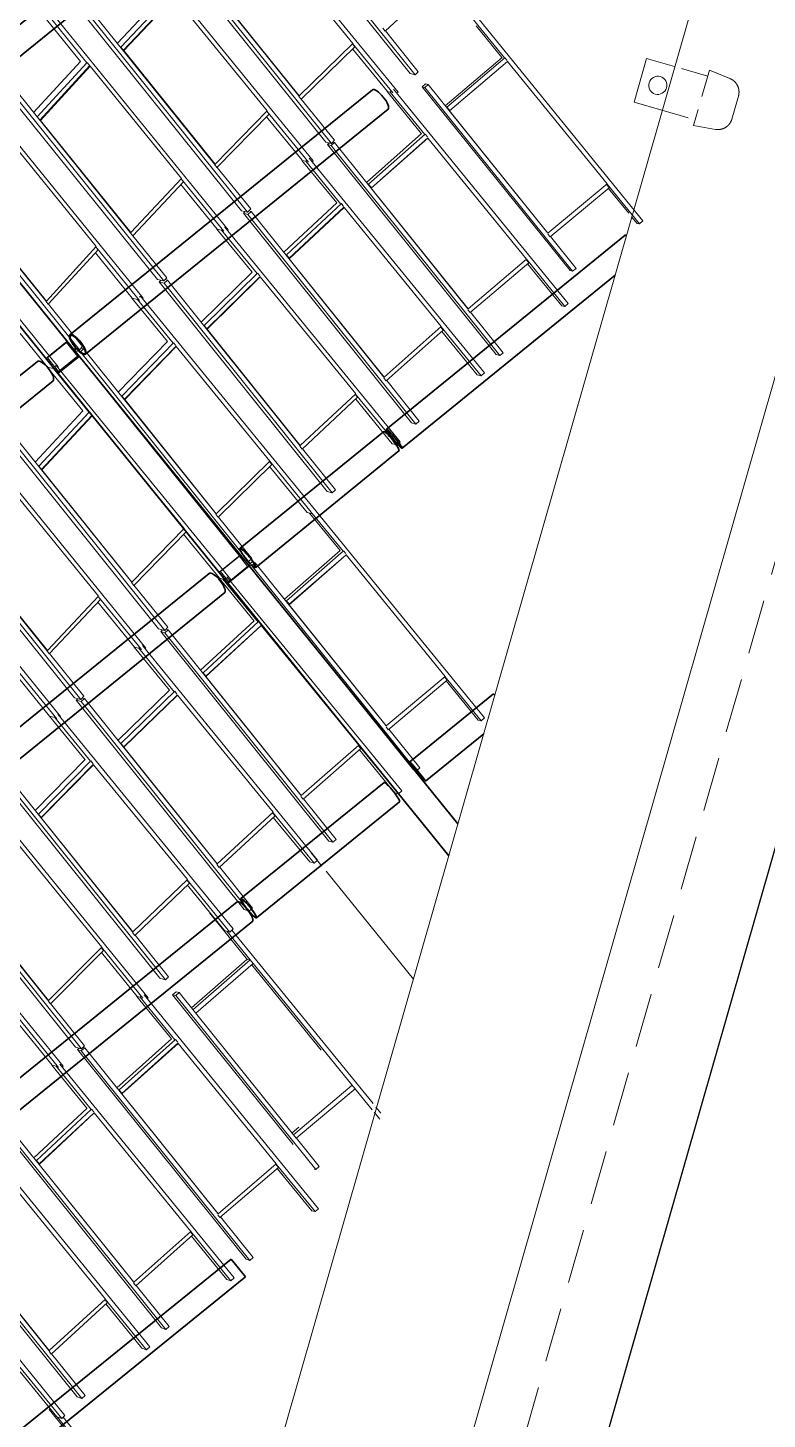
# Model space of a CAD drawing. Header units: millimetres. Extents: x 834681283 to 835686922, y 817551134 to 819407044.
# Drawn here: x 835608412 to 835616546, y 818137612 to 818152910 of the extents above; entities that cross this region are included whole.
import ezdxf
from ezdxf.xclip import XClip

# ---------------------------------------------------------------- set-up
doc = ezdxf.new("R2010")
doc.units = ezdxf.units.MM
doc.header["$LTSCALE"] = 1200
doc.header["$MEASUREMENT"] = 0
doc.header["$XCLIPFRAME"] = 0
for name, pattern in [('P01-MAGP-EVA-GREENERY$0$DOT', [0.25, 0, -0.25]), ('P01-MAGP-EVA-GREENERY$0$HIDDEN', [0.375, 0.25, -0.125]), ('P01-MAGP-P-RF$0$HIDDEN2', [0.1875, 0.125, -0.0625]), ('P01-MAGP-P-RF$0$P01-MBDR-P-B1$0$FDA(cad v 2007)$0$HIDDENX2', [0.75, 0.5, -0.25]), ('P01-MAGP-P-RF$0$P01_MS_01_N1-FloorPlan-PART2OFUPPERROOFSETTINGOUT$0$BH DASHED2', [3, 2, -1]), ('P01-MAGP-P-RF$0$PHANTOM', [2.5, 1.25, -0.25, 0.25, -0.25, 0.25, -0.25])]:
    doc.linetypes.add(name, pattern=pattern)
doc.layers.get('Defpoints').update_dxf_attribs({"color": 15})
for name, color, linetype, lineweight in [('P01-MAGP-EVA-GREENERY$0$DR-FLD', 8, 'Continuous', 25), ('P01-MAGP-P-RF$0$A-DETL-MBND', 253, 'Continuous', 5), ('P01-MAGP-P-RF$0$A-GENM', 253, 'Continuous', 13), ('P01-MAGP-P-RF$0$AR-PLANT_AR_BS_MI_', 4, 'Continuous', 25), ('P01-MAGP-P-RF$0$AR-ROOF_AR_BS_MI_', 3, 'Continuous', 18), ('P01-MAGP-P-RF$0$MMH053__', 253, 'P01-MAGP-P-RF$0$PHANTOM', 40), ('P01-MAGP-P-RF$0$P01_MS_01_N1-FloorPlan-PART2OFUPPERROOFSETTINGOUT$0$S-BEAM', 253, 'Continuous', 35), ('P01-MAGP-P-RF$0$P01_MS_01_N1-FloorPlan-PART2OFUPPERROOFSETTINGOUT$0$S-BEAM-HIDN', 253, 'P01-MAGP-P-RF$0$P01_MS_01_N1-FloorPlan-PART2OFUPPERROOFSETTINGOUT$0$BH DASHED2', 18), ('P01-MAGP-P-RF$0$ROOF MESH HALF TONE$0$A-GLAZ', 253, 'Continuous', 9)]:
    doc.layers.add(name, color=color, linetype=linetype, lineweight=lineweight)
doc.layers.add('P01-MAGP-EVA-GREENERY$0$SURFACE CHANNEL', color=8, linetype='Continuous')

# ---------------------------------------------------------------- blocks, each defined once
blk = doc.blocks.new('12027_SITE')
at = {"layer": 'Defpoints'}
blk.add_lwpolyline([(835304.58267, 818174.66028), (835238.73467, 818170.05694, 0.41421356), (835224.88222, 818154.12209), (835228.06927, 818108.53336, 0.41421356), (835244.00411, 818094.6809), (835289.06814, 818097.83127, 0.3152987), (835307.72761, 818112.94085), (835319.97543, 818155.65111, 0.52056715), (835304.58267, 818174.66028)], format="xyb", close=True, dxfattribs=at)
blk = doc.blocks.new('P01-MAGP-P-RF$0$P01_MS_01_N1-FloorPlan-PART2OFUPPERROOFSETTINGOUT$0$Circular Hollow Sections - CHS273x10_PSB97-8462763-PART 2 OF  UPPER ROOF SETTING OUT')
at = {"layer": 'P01-MAGP-P-RF$0$P01_MS_01_N1-FloorPlan-PART2OFUPPERROOFSETTINGOUT$0$S-BEAM'}
for p, q in [((80061, 37392), (76589, 34961)), ((76746, 34737), (80217, 37168))]:
    blk.add_line(p, q, dxfattribs=at)
for centre, major_axis, start_param, end_param in [((80139, 37280), (-78, 112), 3.141593, 6.283185), ((76667, 34849), (-78, 112), 0, 3.141593), ((76667, 34849), (-73, 104), 0, 3.141593), ((76667, 34849), (-78, 112), 3.141593, 6.283185), ((76667, 34849), (-73, 104), 3.141593, 6.283185)]:
    blk.add_ellipse(centre, major_axis=major_axis, ratio=0.360645, start_param=start_param, end_param=end_param, dxfattribs=at)
blk = doc.blocks.new('P01-MAGP-P-RF$0$P01_MS_01_N1-FloorPlan-PART2OFUPPERROOFSETTINGOUT$0$Circular Hollow Sections - CHS273x10_PSB97-8462145-PART 2 OF  UPPER ROOF SETTING OUT')
at = {"layer": 'P01-MAGP-P-RF$0$P01_MS_01_N1-FloorPlan-PART2OFUPPERROOFSETTINGOUT$0$S-BEAM'}
for p, q in [((81656, 31189), (79994, 30021)), ((80151, 29797), (81813, 30966))]:
    blk.add_line(p, q, dxfattribs=at)
for centre, major_axis, start_param, end_param in [((81734, 31077), (-78, 112), 3.141593, 6.283185), ((80072, 29909), (-78, 112), 0, 3.141593), ((80072, 29909), (-73, 103), 0, 3.141593), ((80072, 29909), (-78, 112), 3.141593, 6.283185), ((80072, 29909), (-73, 103), 3.141593, 6.283185)]:
    blk.add_ellipse(centre, major_axis=major_axis, ratio=0.162265, start_param=start_param, end_param=end_param, dxfattribs=at)
blk = doc.blocks.new('P01-MAGP-P-RF$0$P01_MS_01_N1-FloorPlan-PART2OFUPPERROOFSETTINGOUT$0$Circular Hollow Sections - CHS273x10_PSB97-8452344-PART 2 OF  UPPER ROOF SETTING OUT')
at = {"layer": 'P01-MAGP-P-RF$0$P01_MS_01_N1-FloorPlan-PART2OFUPPERROOFSETTINGOUT$0$S-BEAM'}
for p, q in [((79635, 29769), (72642, 24873)), ((72798, 24649), (79792, 29546))]:
    blk.add_line(p, q, dxfattribs=at)
for centre, major_axis, start_param, end_param in [((79713, 29657), (-78, 112), 3.141593, 6.283185), ((72720, 24761), (-78, 112), 0, 3.141593), ((72720, 24761), (-73, 104), 0, 3.141593), ((72720, 24761), (-78, 112), 3.141593, 6.283185), ((72720, 24761), (-73, 104), 3.141593, 6.283185)]:
    blk.add_ellipse(centre, major_axis=major_axis, ratio=0.321903, start_param=start_param, end_param=end_param, dxfattribs=at)
blk = doc.blocks.new('P01-MAGP-P-RF$0$P01_MS_01_N1-FloorPlan-PART2OFUPPERROOFSETTINGOUT$0$Circular Hollow Sections - CHS273x10_PSB97-8452498-PART 2 OF  UPPER ROOF SETTING OUT')
at = {"layer": 'P01-MAGP-P-RF$0$P01_MS_01_N1-FloorPlan-PART2OFUPPERROOFSETTINGOUT$0$S-BEAM'}
for p, q in [((77913, 32226), (70925, 27333)), ((71082, 27109), (78070, 32002))]:
    blk.add_line(p, q, dxfattribs=at)
for centre, major_axis, start_param, end_param in [((77992, 32114), (-78, 112), 3.141593, 6.283185), ((71004, 27221), (-78, 112), 0, 3.141593), ((71004, 27221), (-73, 104), 0, 3.141593), ((71004, 27221), (-78, 112), 3.141593, 6.283185), ((71004, 27221), (-73, 104), 3.141593, 6.283185)]:
    blk.add_ellipse(centre, major_axis=major_axis, ratio=0.333615, start_param=start_param, end_param=end_param, dxfattribs=at)
blk = doc.blocks.new('P01-MAGP-P-RF$0$P01_MS_01_N1-FloorPlan-PART2OFUPPERROOFSETTINGOUT$0$Circular Hollow Sections - CHS273x10_PSB97-8780686-PART 2 OF  UPPER ROOF SETTING OUT')
at = {"layer": 'P01-MAGP-P-RF$0$P01_MS_01_N1-FloorPlan-PART2OFUPPERROOFSETTINGOUT$0$S-BEAM'}
for p, q in [((79690, 26145), (74344, 22402)), ((74500, 22178), (79847, 25922))]:
    blk.add_line(p, q, dxfattribs=at)
for centre, major_axis, start_param, end_param in [((79768, 26034), (-78, 112), 3.141593, 6.283185), ((74422, 22290), (-78, 112), 0, 3.141593), ((74422, 22290), (-73, 104), 0, 3.141593), ((74422, 22290), (-78, 112), 3.141593, 6.283185), ((74422, 22290), (-73, 104), 3.141593, 6.283185)]:
    blk.add_ellipse(centre, major_axis=major_axis, ratio=0.248945, start_param=start_param, end_param=end_param, dxfattribs=at)
blk = doc.blocks.new('P01-MAGP-P-RF$0$ROOF MESH HALF TONE')
at = {"layer": 'P01-MAGP-P-RF$0$ROOF MESH HALF TONE$0$A-GLAZ', "lineweight": 5}
for p, q in [((80536, 37529), (82224, 35097)), ((82278, 35080), (80590, 37512)), ((82078, 34901), (80325, 37383)), ((79557, 36843), (81246, 34410)), ((81307, 34391), (79617, 36824)), ((80985, 34939), (79654, 36856)), ((80673, 36812), (81619, 35472)), ((81094, 34212), (79347, 36690)), ((80990, 34938), (80064, 36271)), ((78575, 36158), (80269, 33721)), ((80335, 33701), (78640, 36138)), ((80009, 34254), (78676, 36171)), ((79599, 36175), (79035, 35655)), ((79070, 35609), (79666, 36159)), ((79691, 36119), (79094, 35569)), ((79100, 35568), (79696, 36117)), ((79696, 36117), (80627, 34798)), ((81983, 35582), (82631, 36105)), ((78617, 35483), (78274, 35970)), ((78686, 35463), (78334, 35964)), ((80109, 33524), (78369, 35996)), ((83272, 35195), (82930, 35681)), ((79066, 35609), (79070, 35609)), ((79070, 35609), (79096, 35571)), ((79096, 35571), (79092, 35572)), ((79100, 35568), (79094, 35569)), ((80014, 34252), (79100, 35568)), ((81959, 35616), (81983, 35582)), ((82316, 35111), (81987, 35585)), ((83245, 35202), (82986, 35570)), ((84665, 33302), (83022, 35636)), ((77591, 35474), (79293, 33031)), ((79362, 33011), (77660, 35453)), ((79031, 33568), (77695, 35486)), ((78618, 35483), (78063, 34957)), ((78100, 34908), (78684, 35461)), ((78712, 35426), (78125, 34869)), ((78131, 34867), (78718, 35424)), ((78714, 35427), (78688, 35464)), ((78712, 35426), (78714, 35427)), ((78712, 35426), (78718, 35424)), ((78718, 35424), (79636, 34120)), ((81619, 35472), (80990, 34938)), ((81009, 34898), (81638, 35433)), ((81961, 34916), (81611, 35411)), ((81638, 35433), (81614, 35468)), ((82020, 34899), (81617, 35470)), ((79123, 32837), (77390, 35304)), ((83246, 35202), (82586, 34715)), ((82602, 34700), (83277, 35198)), ((83300, 35164), (83277, 35198)), ((82224, 35097), (82278, 35080)), ((82278, 35080), (82316, 35111)), ((82629, 34656), (83302, 35154)), ((82631, 34660), (83302, 35156)), ((83300, 35154), (83302, 35154)), ((83302, 35154), (84301, 33735)), ((78098, 34908), (78100, 34908)), ((78100, 34908), (78126, 34870)), ((80982, 34936), (80985, 34939)), ((80990, 34938), (80985, 34939)), ((80985, 34932), (81009, 34898)), ((81343, 34423), (81011, 34901)), ((82304, 34428), (81959, 34916)), ((81992, 34907), (81959, 34916)), ((82006, 34917), (81992, 34907)), ((82339, 34416), (81992, 34907)), ((83784, 32454), (82031, 34937)), ((82065, 34890), (82078, 34901)), ((82346, 34942), (82386, 34971)), ((82346, 34942), (83829, 32813)), ((82374, 34933), (82346, 34942)), ((82414, 34962), (82374, 34933)), ((83856, 32804), (82374, 34933)), ((82386, 34971), (82414, 34962)), ((83612, 33241), (82414, 34962)), ((76606, 34789), (78315, 32340)), ((78386, 32320), (76677, 34768)), ((78052, 32882), (76712, 34801)), ((77739, 34732), (78647, 33439)), ((78126, 34870), (78123, 34871)), ((78131, 34867), (78125, 34869)), ((79037, 33566), (78131, 34867)), ((80627, 34798), (80014, 34252)), ((80033, 34214), (80646, 34760)), ((80972, 34228), (80616, 34733)), ((80646, 34760), (80622, 34793)), ((81041, 34204), (80624, 34795)), ((78137, 32150), (76411, 34612)), ((82596, 34701), (82602, 34700)), ((82602, 34700), (82631, 34660)), ((82631, 34660), (82624, 34661)), ((82631, 34660), (82626, 34657)), ((82629, 34656), (82626, 34657)), ((83614, 33241), (82629, 34656)), ((81307, 34391), (81343, 34423)), ((82305, 34429), (81662, 33935)), ((81684, 33914), (82345, 34421)), ((82367, 34389), (82345, 34421)), ((81246, 34410), (81307, 34391)), ((81265, 34382), (81286, 34397)), ((81302, 34367), (81265, 34382)), ((81265, 34382), (82955, 31948)), ((81341, 34397), (81302, 34367)), ((82992, 31934), (81302, 34367)), ((81322, 34404), (81341, 34397)), ((82678, 32473), (81341, 34397)), ((81710, 33869), (82370, 34375)), ((81712, 33874), (82369, 34378)), ((82367, 34376), (82370, 34375)), ((82370, 34375), (83361, 32972)), ((78058, 32880), (77156, 34171)), ((79636, 34120), (79037, 33566)), ((79655, 34083), (79632, 34116)), ((80060, 33510), (79633, 34117)), ((80007, 34252), (80033, 34214)), ((80014, 34252), (80009, 34254)), ((80371, 33734), (80035, 34216)), ((81320, 33734), (80970, 34228)), ((81014, 34216), (80970, 34228)), ((81025, 34225), (81014, 34216)), ((81365, 33719), (81014, 34216)), ((82811, 31758), (81052, 34246)), ((81084, 34202), (81094, 34212)), ((79056, 33530), (79655, 34083)), ((79986, 33538), (79623, 34054)), ((81676, 33915), (81684, 33914)), ((81684, 33914), (81712, 33874)), ((81712, 33874), (81704, 33875)), ((81712, 33874), (81707, 33870)), ((81710, 33869), (81707, 33870)), ((82680, 32472), (81710, 33869)), ((80269, 33721), (80335, 33701)), ((80289, 33692), (80310, 33709)), ((80289, 33692), (81973, 31264)), ((80336, 33675), (80289, 33692)), ((80335, 33701), (80371, 33734)), ((80374, 33705), (80336, 33675)), ((82020, 31246), (80336, 33675)), ((80350, 33714), (80374, 33705)), ((81704, 31787), (80374, 33705)), ((81321, 33734), (80702, 33233)), ((80729, 33203), (81371, 33723)), ((80756, 33164), (81395, 33681)), ((80756, 33159), (81397, 33678)), ((81393, 33691), (81371, 33723)), ((81393, 33680), (81397, 33678)), ((81397, 33678), (82373, 32297)), ((84301, 33735), (83614, 33241)), ((83635, 33197), (84323, 33692)), ((84323, 33692), (84296, 33731)), ((84625, 33273), (84301, 33732)), ((84516, 33397), (84313, 33685)), ((79030, 33567), (79056, 33530)), ((79037, 33566), (79031, 33568)), ((79397, 33043), (79057, 33531)), ((80337, 33039), (79984, 33539)), ((80036, 33523), (79984, 33539)), ((80045, 33531), (80036, 33523)), ((80391, 33021), (80036, 33523)), ((80073, 33554), (80069, 33550)), ((81834, 31065), (80073, 33554)), ((80100, 33516), (80109, 33524)), ((78647, 33439), (78058, 32880)), ((78077, 32844), (78666, 33403)), ((79001, 32847), (78633, 33371)), ((78666, 33403), (78643, 33435)), ((79079, 32817), (78644, 33436)), ((84600, 33277), (84544, 33357)), ((80721, 33205), (80729, 33203)), ((80729, 33203), (80756, 33164)), ((83614, 33241), (83612, 33241)), ((83612, 33231), (83635, 33197)), ((83897, 32833), (83640, 33201)), ((84600, 33277), (84625, 33273)), ((84625, 33273), (84665, 33302)), ((79362, 33011), (79397, 33043)), ((80756, 33164), (80749, 33166)), ((80756, 33164), (80752, 33160)), ((80756, 33159), (80752, 33160)), ((81708, 31786), (80756, 33159)), ((79293, 33031), (79362, 33011)), ((79311, 33004), (79330, 33020)), ((79311, 33004), (80993, 30577)), ((79366, 32985), (79311, 33004)), ((79404, 33016), (79366, 32985)), ((81049, 30558), (79366, 32985)), ((79377, 33025), (79404, 33016)), ((80730, 31103), (79404, 33016)), ((80338, 33039), (79741, 32529)), ((79772, 32492), (80396, 33025)), ((79799, 32453), (80419, 32982)), ((79801, 32448), (80423, 32981)), ((80419, 32992), (80396, 33025)), ((80418, 32982), (80423, 32981)), ((80423, 32981), (81382, 31626)), ((83361, 32972), (82680, 32472)), ((82699, 32429), (83381, 32929)), ((83381, 32929), (83354, 32967)), ((83745, 32424), (83361, 32968)), ((83712, 32433), (83368, 32920)), ((78097, 32125), (77658, 32752)), ((78051, 32881), (78077, 32844)), ((78058, 32880), (78052, 32882)), ((78421, 32353), (78078, 32845)), ((79356, 32343), (78999, 32848)), ((79059, 32829), (78999, 32848)), ((79066, 32835), (79059, 32829)), ((79417, 32323), (79059, 32829)), ((79095, 32861), (79084, 32851)), ((80823, 30416), (79095, 32861)), ((79116, 32831), (79123, 32837)), ((83829, 32813), (83856, 32804)), ((83856, 32804), (83897, 32833)), ((78019, 32155), (77646, 32686)), ((79766, 32493), (79772, 32492)), ((79772, 32492), (79799, 32453)), ((79799, 32453), (79793, 32455)), ((79799, 32453), (79796, 32450)), ((79801, 32448), (79796, 32450)), ((80734, 31101), (79801, 32448)), ((82680, 32472), (82677, 32473)), ((82677, 32460), (82699, 32429)), ((83031, 31963), (82705, 32433)), ((83712, 32433), (83745, 32424)), ((83745, 32424), (83784, 32454)), ((78315, 32340), (78386, 32320)), ((78330, 32318), (78346, 32332)), ((78330, 32318), (80015, 29889)), ((78392, 32297), (78330, 32318)), ((78386, 32320), (78421, 32353)), ((78429, 32328), (78392, 32297)), ((80077, 29868), (78392, 32297)), ((78404, 32337), (78429, 32328)), ((79754, 30419), (78429, 32328)), ((79356, 32343), (78778, 31825)), ((78813, 31781), (79420, 32326)), ((78839, 31743), (79443, 32284)), ((78842, 31739), (79449, 32283)), ((79444, 32293), (79420, 32326)), ((79444, 32285), (79449, 32283)), ((79449, 32283), (80388, 30954)), ((82373, 32297), (81708, 31786)), ((82392, 32256), (82367, 32293)), ((82773, 31728), (82372, 32295)), ((78376, 31648), (78018, 32155)), ((78083, 32135), (78018, 32155)), ((78087, 32139), (78083, 32135)), ((78441, 31626), (78083, 32135)), ((78118, 32167), (78098, 32148)), ((79869, 29685), (78118, 32167)), ((78133, 32146), (78137, 32150)), ((81726, 31744), (82392, 32256)), ((82729, 31741), (82375, 32242)), ((82955, 31948), (82992, 31934)), ((82992, 31934), (83031, 31963)), ((78808, 31783), (78813, 31781)), ((78813, 31781), (78839, 31743)), ((78839, 31743), (78834, 31745)), ((78839, 31743), (78836, 31741)), ((78842, 31739), (78836, 31741)), ((79759, 30417), (78842, 31739)), ((81708, 31786), (81704, 31787)), ((81704, 31776), (81726, 31744)), ((82058, 31277), (81732, 31748)), ((82729, 31741), (82773, 31728)), ((82773, 31728), (82811, 31758)), ((77347, 31633), (79039, 29200)), ((79105, 29177), (77414, 31610)), ((78776, 29734), (77449, 31643)), ((78376, 31648), (77811, 31122)), ((77848, 31074), (78444, 31628)), ((78468, 31589), (77872, 31035)), ((77878, 31033), (78473, 31587)), ((78468, 31594), (78444, 31628)), ((78468, 31589), (78470, 31591)), ((78468, 31589), (78473, 31587)), ((78473, 31587), (79395, 30280)), ((81382, 31626), (80734, 31101)), ((80752, 31061), (81400, 31586)), ((81400, 31586), (81376, 31621)), ((81744, 31050), (81378, 31567)), ((81797, 31034), (81379, 31624)), ((78883, 28998), (77142, 31473)), ((81973, 31264), (82020, 31246)), ((82020, 31246), (82058, 31277)), ((77844, 31075), (77848, 31074)), ((77848, 31074), (77874, 31037)), ((80734, 31101), (80730, 31103)), ((80730, 31093), (80752, 31061)), ((81086, 30589), (80757, 31064)), ((81797, 31034), (81834, 31065)), ((76361, 30949), (78062, 28508)), ((78131, 28484), (76431, 30925)), ((77796, 29048), (76466, 30958)), ((77874, 31037), (77870, 31038)), ((77878, 31033), (77872, 31035)), ((78782, 29732), (77878, 31033)), ((80388, 30954), (79759, 30417)), ((79777, 30378), (80407, 30915)), ((80407, 30915), (80383, 30949)), ((80804, 30360), (80386, 30952)), ((81744, 31050), (81797, 31034)), ((77896, 28312), (76165, 30779)), ((77497, 30892), (78404, 29603)), ((80757, 30360), (80381, 30893)), ((80993, 30577), (81049, 30558)), ((81049, 30558), (81086, 30589)), ((77802, 29046), (76907, 30331)), ((79750, 30416), (79754, 30419)), ((79759, 30417), (79754, 30419)), ((79754, 30411), (79777, 30378)), ((80114, 29900), (79780, 30380)), ((80757, 30360), (80812, 30343)), ((80785, 30352), (81090, 29919)), ((80796, 30370), (81122, 29908)), ((80824, 30416), (82546, 27974)), ((79395, 30280), (78782, 29732)), ((78800, 29695), (79414, 30243)), ((79745, 29707), (79385, 30217)), ((79414, 30243), (79390, 30276)), ((79814, 29681), (79393, 30278)), ((80015, 29889), (80077, 29868)), ((80076, 29834), (80116, 29863)), ((80110, 29820), (80076, 29834)), ((81726, 27457), (80076, 29834)), ((80077, 29868), (80114, 29900)), ((80150, 29849), (80110, 29820)), ((80116, 29863), (80150, 29849)), ((80150, 29849), (81460, 27962)), ((81091, 29920), (80443, 29427)), ((80464, 29408), (81129, 29913)), ((80489, 29363), (81153, 29867)), ((80492, 29368), (81152, 29869)), ((81150, 29882), (81129, 29913)), ((81150, 29868), (81153, 29867)), ((81153, 29867), (82147, 28458)), ((78774, 29732), (78776, 29734)), ((78782, 29732), (78776, 29734)), ((78776, 29729), (78800, 29695)), ((79141, 29209), (78802, 29697)), ((80093, 29212), (79743, 29707)), ((79783, 29695), (79743, 29707)), ((79795, 29704), (79783, 29695)), ((80135, 29197), (79783, 29695)), ((81582, 27236), (79826, 29719)), ((79858, 29675), (79869, 29685)), ((80110, 29820), (81760, 27443)), ((78404, 29603), (77802, 29046)), ((77820, 29010), (78423, 29567)), ((78759, 29017), (78392, 29538)), ((78423, 29567), (78400, 29599)), ((78834, 28986), (78401, 29600)), ((80455, 29410), (80464, 29408)), ((80464, 29408), (80492, 29368)), ((80492, 29368), (80483, 29370)), ((80489, 29363), (80486, 29364)), ((80492, 29368), (80486, 29364)), ((81463, 27961), (80489, 29363)), ((79039, 29200), (79105, 29177)), ((79060, 29169), (79081, 29185)), ((79060, 29169), (80743, 26741)), ((79104, 29151), (79060, 29169)), ((79143, 29181), (79104, 29151)), ((80788, 26724), (79104, 29151)), ((79105, 29177), (79141, 29209)), ((79120, 29190), (79143, 29181)), ((80472, 27265), (79143, 29181)), ((80093, 29213), (79468, 28712)), ((79495, 28684), (80141, 29202)), ((79522, 28645), (80165, 29159)), ((79522, 28640), (80167, 29156)), ((80163, 29170), (80141, 29202)), ((80163, 29158), (80167, 29156)), ((80167, 29156), (81146, 27771)), ((77853, 28292), (77413, 28918)), ((77795, 29047), (77820, 29010)), ((77802, 29046), (77796, 29048)), ((78166, 28517), (77822, 29012)), ((79111, 28517), (78756, 29018)), ((78806, 29002), (78756, 29018)), ((78816, 29009), (78806, 29002)), ((79162, 28498), (78806, 29002)), ((80605, 26542), (78848, 29028)), ((78874, 28990), (78883, 28998)), ((77776, 28326), (77403, 28856)), ((79487, 28686), (79495, 28684)), ((79495, 28684), (79522, 28645)), ((79522, 28645), (79516, 28646)), ((79522, 28645), (79518, 28641)), ((79522, 28640), (79518, 28641)), ((80476, 27263), (79522, 28640)), ((78062, 28508), (78131, 28484)), ((78081, 28481), (78099, 28495)), ((78081, 28481), (79763, 26055)), ((78134, 28460), (78081, 28481)), ((78131, 28484), (78166, 28517)), ((78172, 28491), (78134, 28460)), ((79816, 26034), (78134, 28460)), ((78148, 28500), (78172, 28491)), ((79497, 26580), (78172, 28491)), ((79112, 28517), (78507, 28007)), ((78538, 27971), (79167, 28502)), ((78565, 27933), (79190, 28459)), ((78566, 27928), (79194, 28458)), ((79190, 28470), (79167, 28502)), ((79190, 28459), (79194, 28458)), ((79194, 28458), (80155, 27099)), ((82147, 28458), (81463, 27961)), ((82145, 28457), (82507, 27944)), ((78131, 27820), (77773, 28327)), ((77830, 28307), (77773, 28327)), ((77837, 28313), (77830, 28307)), ((78189, 27799), (77830, 28307)), ((79625, 25851), (77867, 28339)), ((77890, 28306), (77896, 28312)), ((81481, 27917), (82167, 28415)), ((82167, 28415), (82140, 28453)), ((82156, 28407), (82477, 27953)), ((78531, 27973), (78538, 27971)), ((78538, 27971), (78565, 27933)), ((78565, 27933), (78558, 27935)), ((78565, 27933), (78562, 27930)), ((78566, 27928), (78562, 27930)), ((79502, 26578), (78566, 27928)), ((81459, 27949), (81481, 27917)), ((81460, 27962), (81463, 27961)), ((81488, 27922), (81800, 27473)), ((82477, 27953), (82507, 27944)), ((82507, 27944), (82546, 27974)), ((77100, 27794), (78785, 25366)), ((78845, 25344), (77159, 27772)), ((78520, 25895), (77196, 27803)), ((78131, 27821), (77543, 27303)), ((77577, 27260), (78193, 27802)), ((77604, 27222), (78216, 27761)), ((77606, 27218), (78221, 27759)), ((78216, 27769), (78193, 27802)), ((78216, 27761), (78221, 27759)), ((78221, 27759), (79162, 26427)), ((81146, 27771), (80476, 27263)), ((80494, 27221), (81165, 27730)), ((81165, 27730), (81140, 27766)), ((81543, 27206), (81145, 27768)), ((81502, 27218), (81149, 27717)), ((78641, 25162), (76891, 27644)), ((81726, 27457), (81760, 27443)), ((81760, 27443), (81800, 27473)), ((77572, 27262), (77577, 27260)), ((77577, 27260), (77604, 27222)), ((80476, 27263), (80472, 27265)), ((80472, 27252), (80494, 27221)), ((81543, 27206), (81582, 27236)), ((76115, 27109), (77807, 24676)), ((77871, 24651), (76179, 27084)), ((77540, 25211), (76215, 27116)), ((77604, 27222), (77598, 27224)), ((77604, 27222), (77601, 27220)), ((77606, 27218), (77601, 27220)), ((78525, 25894), (77606, 27218)), ((80155, 27099), (79502, 26578)), ((80174, 27059), (80149, 27094)), ((80568, 26511), (80153, 27097)), ((80827, 26754), (80500, 27225)), ((81502, 27218), (81543, 27206)), ((77655, 24475), (75914, 26950)), ((77247, 27062), (78170, 25752)), ((79520, 26537), (80174, 27059)), ((80518, 26527), (80153, 27043)), ((80743, 26741), (80788, 26724)), ((80788, 26724), (80827, 26754)), ((77546, 25209), (76639, 26512)), ((79502, 26578), (79497, 26580)), ((79497, 26570), (79520, 26537)), ((79854, 26065), (79524, 26541)), ((80518, 26527), (80568, 26511)), ((80568, 26511), (80605, 26542)), ((79162, 26427), (78525, 25894)), ((78543, 25855), (79181, 26388)), ((79181, 26388), (79157, 26423)), ((79530, 25839), (79157, 26368)), ((79588, 25819), (79160, 26425)), ((79378, 26046), (79382, 26049)), ((79385, 26045), (79378, 26046)), ((79378, 26046), (79762, 25502)), ((79763, 26055), (79816, 26034)), ((79816, 26034), (79854, 26065)), ((78517, 25893), (78520, 25895)), ((78525, 25894), (78520, 25895)), ((78520, 25888), (78543, 25855)), ((78881, 25375), (78547, 25857)), ((78170, 25752), (77546, 25209)), ((77564, 25171), (78189, 25715)), ((78189, 25715), (78165, 25748)), ((78584, 25159), (78168, 25750)), ((79530, 25839), (79588, 25819)), ((79556, 25830), (79790, 25498)), ((79588, 25819), (79625, 25851)), ((81028, 23827), (79610, 25839)), ((78521, 25184), (78162, 25692)), ((79755, 25503), (79109, 25017)), ((79123, 24996), (79791, 25498)), ((79819, 25458), (79151, 24956)), ((79790, 25498), (79755, 25503)), ((79819, 25458), (79791, 25498)), ((79802, 25445), (80500, 24454)), ((79802, 25445), (80500, 24454)), ((79819, 25457), (81014, 23760)), ((78785, 25366), (78845, 25344)), ((78845, 25344), (78881, 25375)), ((77538, 25209), (77540, 25211)), ((77546, 25209), (77540, 25211)), ((77540, 25205), (77564, 25171)), ((77907, 24683), (77566, 25173)), ((78866, 24693), (78518, 25185)), ((78554, 25173), (78518, 25185)), ((78566, 25182), (78554, 25173)), ((78903, 24679), (78554, 25173)), ((80348, 22717), (78599, 25195)), ((78629, 25152), (78641, 25162)), ((78912, 25176), (78952, 25205)), ((78945, 25166), (78912, 25176)), ((78912, 25176), (80119, 23442)), ((78985, 25195), (78945, 25166)), ((80349, 23148), (78945, 25166)), ((78952, 25205), (78985, 25195)), ((78985, 25195), (80131, 23547)), ((77536, 24495), (77172, 25012)), ((77604, 24464), (77178, 25070)), ((77807, 24676), (77871, 24651)), ((77827, 24647), (77845, 24661)), ((77827, 24647), (79515, 22217)), ((77866, 24631), (77827, 24647)), ((77906, 24661), (77866, 24631)), ((79554, 22200), (77866, 24631)), ((77871, 24651), (77907, 24683)), ((77890, 24667), (77906, 24661)), ((79239, 22741), (77906, 24661)), ((78866, 24693), (78228, 24196)), ((78252, 24172), (78909, 24683)), ((78278, 24127), (78934, 24638)), ((78280, 24132), (78933, 24640)), ((78931, 24651), (78909, 24683)), ((78931, 24639), (78934, 24638)), ((78934, 24638), (79920, 23242)), ((77885, 23998), (77534, 24496)), ((77578, 24480), (77534, 24496)), ((77587, 24487), (77578, 24480)), ((77931, 23979), (77578, 24480)), ((79371, 22023), (77622, 24502)), ((77647, 24467), (77655, 24475)), ((78244, 24174), (78252, 24172)), ((78252, 24172), (78280, 24132)), ((78280, 24132), (78271, 24134)), ((78280, 24132), (78275, 24128)), ((78278, 24127), (78275, 24128)), ((79242, 22739), (78278, 24127)), ((80813, 24045), (80131, 23547)), ((76847, 23959), (78534, 21529)), ((78581, 21509), (76894, 23939)), ((78262, 22055), (76932, 23969)), ((77886, 23998), (77263, 23493)), ((77291, 23461), (77935, 23983)), ((77318, 23422), (77960, 23942)), ((77319, 23417), (77962, 23939)), ((77958, 23950), (77935, 23983)), ((77958, 23940), (77962, 23939)), ((77962, 23939), (78931, 22566)), ((80159, 23507), (80842, 24005)), ((78391, 21332), (76644, 23810)), ((81035, 23731), (81090, 23652)), ((81105, 23717), (81055, 23788)), ((80197, 23626), (80117, 23568)), ((77284, 23463), (77291, 23461)), ((77291, 23461), (77318, 23422)), ((77318, 23422), (77311, 23424)), ((77318, 23422), (77315, 23419)), ((77319, 23417), (77315, 23419)), ((78266, 22053), (77319, 23417)), ((80131, 23547), (80159, 23507)), ((80160, 23507), (80389, 23178)), ((75864, 23272), (77555, 20840)), ((77282, 21369), (75954, 23279)), ((77408, 20642), (75664, 23119)), ((77607, 20817), (75916, 23248)), ((76989, 23240), (77941, 21889)), ((79920, 23242), (79242, 22739)), ((79261, 22696), (79940, 23200)), ((79940, 23200), (79913, 23237)), ((80309, 22687), (79920, 23239)), ((80273, 22699), (79927, 23190)), ((80333, 23153), (80349, 23148)), ((80349, 23148), (80389, 23178)), ((77286, 21367), (76353, 22710)), ((79242, 22739), (79239, 22741)), ((79239, 22728), (79261, 22696)), ((79594, 22230), (79267, 22701)), ((80273, 22699), (80309, 22687)), ((80309, 22687), (80348, 22717)), ((78931, 22566), (78266, 22053)), ((78285, 22012), (78951, 22526)), ((78951, 22526), (78925, 22562)), ((79333, 21993), (78930, 22564)), ((79289, 22009), (78934, 22512)), ((79515, 22217), (79554, 22200)), ((79554, 22200), (79594, 22230)), ((78266, 22053), (78262, 22055)), ((78262, 22045), (78285, 22012)), ((77941, 21889), (77286, 21367)), ((77961, 21850), (77936, 21886)), ((78353, 21301), (77939, 21888)), ((78620, 21540), (78290, 22015)), ((79289, 22009), (79333, 21993)), ((79333, 21993), (79371, 22023)), ((77305, 21328), (77961, 21850)), ((78303, 21321), (77941, 21835)), ((78534, 21529), (78581, 21509)), ((78581, 21509), (78620, 21540)), ((77279, 21366), (77282, 21369)), ((77286, 21367), (77282, 21369)), ((77282, 21362), (77305, 21328)), ((77645, 20848), (77309, 21331)), ((78303, 21321), (78353, 21301)), ((78353, 21301), (78391, 21332)), ((77370, 20611), (76950, 21208)), ((77317, 20635), (76951, 21156)), ((77555, 20840), (77607, 20817)), ((77607, 20817), (77645, 20848)), ((77239, 20721), (77251, 20730)), ((77263, 20712), (77239, 20721)), ((77239, 20721), (77597, 20217)), ((77317, 20635), (77370, 20611)), ((77321, 20633), (77622, 20209)), ((77370, 20611), (77408, 20642)), ((79012, 18338), (77388, 20625))]:
    blk.add_line(p, q, dxfattribs=at)
blk = doc.blocks.new('P01-MAGP-P-RF$0$Antenna_Mobile - Antenna_Mobile-7390933-Proposed Mesh Open Calc')
at = {"layer": 'P01-MAGP-P-RF$0$A-GENM'}
for p, q in [((82749.4, 29082.2), (82663.9, 28847.2)), ((82899.3, 29027.6), (82749.4, 29082.2)), ((82663.9, 28847.2), (82813.8, 28792.7))]:
    blk.add_line(p, q, dxfattribs=at)
at = {"layer": 'P01-MAGP-P-RF$0$A-GENM', "linetype": 'P01-MAGP-P-RF$0$HIDDEN2'}
for p, q in [((83078.3, 28962.5), (82899.3, 29027.6)), ((83089.8, 28993.9), (82981.4, 28696.1)), ((83199.6, 28939.9), (83089.8, 28993.9)), ((83194.5, 28717.2), (83239.4, 28840.8)), ((82813.8, 28792.7), (82992.8, 28727.5)), ((82981.4, 28696.1), (83100.2, 28666.9))]:
    blk.add_line(p, q, dxfattribs=at)
at = {"layer": 'P01-MAGP-P-RF$0$A-GENM'}
for start, end in [(70, 250), (250, 70)]:
    blk.add_arc((82800.7, 28930.5), 50, start, end, dxfattribs=at)
at = {"layer": 'P01-MAGP-P-RF$0$A-GENM', "linetype": 'P01-MAGP-P-RF$0$HIDDEN2'}
for centre, start, end in [((83164.2, 28868.1), 340, 63.79017), ((83119.3, 28744.6), 256.20983, 340)]:
    blk.add_arc(centre, 80, start, end, dxfattribs=at)
blk = doc.blocks.new('P01-MAGP-P-RF')
at = {"layer": 'P01-MAGP-P-RF$0$A-DETL-MBND', "color": 8}
for p, q in [((835305668, 818122952), (835305551, 818123097)), ((835306675, 818121709), (835305714, 818122895))]:
    blk.add_line(p, q, dxfattribs=at)
at = {"layer": 'P01-MAGP-P-RF$0$AR-PLANT_AR_BS_MI_', "lineweight": 13}
blk.add_lwpolyline([(835319975, 818155651, 0.520567), (835304583, 818174660), (835238735, 818170057, 0.414214), (835224882, 818154122), (835228069, 818108533, 0.414214), (835244004, 818094681), (835289068, 818097831, 0.315299), (835307728, 818112941)], format="xyb", close=True, dxfattribs=at)
at = {"layer": 'P01-MAGP-P-RF$0$AR-ROOF_AR_BS_MI_', "linetype": 'P01-MAGP-P-RF$0$P01-MBDR-P-B1$0$FDA(cad v 2007)$0$HIDDENX2'}
blk.add_lwpolyline([(835319139, 818155891, 0.520567), (835304643, 818173792), (835238795, 818169189, 0.414214), (835225750, 818154183), (835228937, 818108594, 0.414214), (835243943, 818095549), (835289007, 818098699, 0.315299), (835306891, 818113181)], format="xyb", close=True, dxfattribs=at)
at = {"layer": 'P01-MAGP-P-RF$0$AR-ROOF_AR_BS_MI_'}
for points in [[(835318601, 818156045, 0.520567), (835304682, 818173234), (835238834, 818168630, 0.414214), (835226309, 818154222), (835229496, 818108633, 0.414214), (835243904, 818096107), (835288968, 818099258, 0.315299), (835306353, 818113335)], [(835316678, 818156597, 0.520567), (835304822, 818171239), (835238974, 818166635, 0.414214), (835228304, 818154361), (835231491, 818108773, 0.414214), (835243765, 818098103), (835288829, 818101253, 0.315299), (835304431, 818113886)]]:
    blk.add_lwpolyline(points, format="xyb", close=True, dxfattribs=at)
at = {"layer": 'P01-MAGP-P-RF$0$P01_MS_01_N1-FloorPlan-PART2OFUPPERROOFSETTINGOUT$0$S-BEAM'}
for p, q in [((835306224, 818131487), (835302896, 818128792)), ((835303068, 818128580), (835306396, 818131274)), ((835302997, 818128560), (835301112, 818130887)), ((835302764, 818128371), (835300879, 818130698)), ((835309003, 818129890), (835306379, 818127757)), ((835306551, 818127545), (835308893, 818129449)), ((835304866, 818126252), (835302997, 818128560)), ((835304633, 818126063), (835302764, 818128371)), ((835304633, 818126063), (835304866, 818126252)), ((835304866, 818126252), (835304633, 818126063)), ((835307163, 818123416), (835304866, 818126252)), ((835307062, 818123064), (835304633, 818126063)), ((835307556, 818124845), (835306634, 818124098)), ((835306806, 818123886), (835307447, 818124405)), ((835306351, 818123869), (835304776, 818122594)), ((835304948, 818122382), (835306522, 818123657)), ((835284151, 818102017), (835304668, 818118631)), ((835304668, 818118631), (835304825, 818118437)), ((835304825, 818118437), (835284308, 818101823))]:
    blk.add_line(p, q, dxfattribs=at)
for centre, major_axis, ratio, start_param, end_param in [((835306310, 818131381), (-86, 106), 0.302854, 3.141593, 6.283185), ((835309089, 818129784), (-86, 106), 0.086309, 5.793638, 6.283185), ((835302982, 818128686), (-86, 106), 0.302854, 0, 3.141593), ((835302982, 818128686), (-79.6, 98.3), 0.302854, 0, 3.141593), ((835302982, 818128686), (-86, 106), 0.302854, 3.141593, 6.283185), ((835302982, 818128686), (-79.6, 98.3), 0.302854, 3.141593, 6.283185), ((835306465, 818127651), (-86, 106), 0.086309, 0, 3.141593), ((835306465, 818127651), (-86, 106), 0.086309, 3.141593, 6.283185), ((835306465, 818127651), (-79.8, 98.2), 0.086309, 0, 3.141593), ((835306465, 818127651), (-79.8, 98.2), 0.086309, 3.141593, 6.283185), ((835307642, 818124739), (-86, 106), 0.033824, 5.764425, 6.283185), ((835306720, 818123992), (-86, 106), 0.033824, 0, 3.141593), ((835306720, 818123992), (-86, 106), 0.033824, 3.141593, 6.283185), ((835306720, 818123992), (-79.6, 98.3), 0.033824, 0, 3.141593), ((835306720, 818123992), (-79.6, 98.3), 0.033824, 3.141593, 6.283185), ((835306436, 818123763), (-86, 106), 0.142559, 3.141593, 6.283185), ((835304862, 818122488), (-86, 106), 0.142559, 0, 3.141593), ((835304862, 818122488), (-79.6, 98.3), 0.142559, 0, 3.141593), ((835304862, 818122488), (-86, 106), 0.142559, 3.141593, 6.283185), ((835304862, 818122488), (-79.6, 98.3), 0.142559, 3.769911, 6.283185), ((835304862, 818122488), (-79.6, 98.3), 0.142559, 3.141593, 3.757447)]:
    blk.add_ellipse(centre, major_axis=major_axis, ratio=ratio, start_param=start_param, end_param=end_param, dxfattribs=at)
at = {"layer": 'P01-MAGP-P-RF$0$P01_MS_01_N1-FloorPlan-PART2OFUPPERROOFSETTINGOUT$0$S-BEAM-HIDN'}
for p, q in [((835302865, 818128723), (835302632, 818128534)), ((835302649, 818128539), (835302857, 818128707)), ((835302857, 818128707), (835302977, 818128559)), ((835302761, 818128375), (835302994, 818128564)), ((835303000, 818128556), (835302767, 818128367)), ((835302977, 818128559), (835302769, 818128390)), ((835302769, 818128390), (835302649, 818128539)), ((835304536, 818126183), (835304769, 818126372)), ((835304759, 818126358), (835304551, 818126189)), ((835304850, 818126245), (835304759, 818126358)), ((835304551, 818126189), (835304642, 818126077)), ((835304642, 818126077), (835304850, 818126245))]:
    blk.add_line(p, q, dxfattribs=at)
at = {"layer": 'P01-MAGP-P-RF$0$A-GENM', "xscale": 2, "yscale": 2, "zscale": 2, "rotation": 3.998948738169371}
blk.add_blockref('P01-MAGP-P-RF$0$Antenna_Mobile - Antenna_Mobile-7390933-Proposed Mesh Open Calc', (835148199, 818062267), dxfattribs=at)
at = {"layer": 'P01-MAGP-P-RF$0$MMH053__', "rotation": 3.998948738169357}
blk.add_blockref('P01-MAGP-P-RF$0$ROOF MESH HALF TONE', (835227061, 818090920), dxfattribs=at)
at = {"layer": 'P01-MAGP-P-RF$0$P01_MS_01_N1-FloorPlan-PART2OFUPPERROOFSETTINGOUT$0$S-BEAM', "rotation": 3.998948738169357}
for name in ['P01-MAGP-P-RF$0$P01_MS_01_N1-FloorPlan-PART2OFUPPERROOFSETTINGOUT$0$Circular Hollow Sections - CHS273x10_PSB97-8462763-PART 2 OF  UPPER ROOF SETTING OUT', 'P01-MAGP-P-RF$0$P01_MS_01_N1-FloorPlan-PART2OFUPPERROOFSETTINGOUT$0$Circular Hollow Sections - CHS273x10_PSB97-8452498-PART 2 OF  UPPER ROOF SETTING OUT', 'P01-MAGP-P-RF$0$P01_MS_01_N1-FloorPlan-PART2OFUPPERROOFSETTINGOUT$0$Circular Hollow Sections - CHS273x10_PSB97-8462145-PART 2 OF  UPPER ROOF SETTING OUT', 'P01-MAGP-P-RF$0$P01_MS_01_N1-FloorPlan-PART2OFUPPERROOFSETTINGOUT$0$Circular Hollow Sections - CHS273x10_PSB97-8452344-PART 2 OF  UPPER ROOF SETTING OUT', 'P01-MAGP-P-RF$0$P01_MS_01_N1-FloorPlan-PART2OFUPPERROOFSETTINGOUT$0$Circular Hollow Sections - CHS273x10_PSB97-8780686-PART 2 OF  UPPER ROOF SETTING OUT']:
    blk.add_blockref(name, (835227061, 818090920), dxfattribs=at)
blk = doc.blocks.new('P01-MAGP-EVA-GREENERY')
at = {"layer": 'P01-MAGP-EVA-GREENERY$0$DR-FLD'}
for p, q in [((835306704, 818114922), (835314808, 818143182)), ((835307425, 818114715), (835315529, 818142975))]:
    blk.add_line(p, q, dxfattribs=at)
at = {"layer": 'P01-MAGP-EVA-GREENERY$0$DR-FLD', "linetype": 'P01-MAGP-EVA-GREENERY$0$DOT', "const_width": 750}
blk.add_lwpolyline([(835307059, 818114809, 0.012001), (835307191, 818115261), (835315169, 818143079)], format="xyb", dxfattribs=at)
at = {"layer": 'P01-MAGP-EVA-GREENERY$0$SURFACE CHANNEL', "linetype": 'P01-MAGP-EVA-GREENERY$0$HIDDEN'}
for p, q in [((835318673, 818156025), (835306425, 818113314)), ((835306810, 818113204), (835319057, 818155914))]:
    blk.add_line(p, q, dxfattribs=at)

msp = doc.modelspace()

# ---------------------------------------------------------------- block references
ref = msp.add_blockref('12027_SITE', (305980.4, 20741.3), dxfattribs=dict(xscale=1000, yscale=1000, zscale=1000))
XClip(ref).set_block_clipping_path([(835171.4179906907, 818003.0079180738), (835380.9419443216, 818241.1415228392)])
ref = msp.add_blockref('P01-MAGP-EVA-GREENERY', (305980.4, 20741.3))
XClip(ref).set_block_clipping_path([(835304579.1843739748, 818174710.1626656055), (835305796.1658229828, 818174873.3149367571), (835307662.0338196754, 818174689.8070785999), (835310520.3633885384, 818174065.1796945333), (835313081.8681743145, 818173026.5659970045), (835315581.7919986248, 818171259.1109881401), (835317651.2761323452, 818169000.3924677372), (835319046.8494220972, 818167007.0337247849), (835320133.4085228443, 818164236.8954862356), (835320669.2049217224, 818161588.3395450115), (835320843.1778568029, 818158211.3686239719), (835320023.4914252758, 818155637.3225638866), (835307775.6753731966, 818112927.0695824623), (835307486.5656324625, 818111403.7745717764), (835306472.3023188114, 818108849.5676202774), (835303557.4701333046, 818104111.4948183298), (835299124.0129835606, 818101088.6384549141), (835297415.7114913464, 818099718.8653644323), (835294427.9237889051, 818098869.5449544191), (835299696.7221286297, 818083540.2194343805), (835299696.7221286297, 818003007.9180737734), (835381567.6709537506, 818003007.9180737734), (835381567.6709537506, 818241141.5228391886), (835171417.9906907082, 818241141.5228391886), (835171417.9906907082, 818003007.9180737734), (835299646.7221286297, 818003007.9180737734), (835299646.7221286297, 818083531.8665624857), (835294380.619469285, 818098853.34912467), (835289071.624658823, 818097781.3911836147), (835244007.6001352072, 818094631.0239012241), (835243402.3726704121, 818094599.0591453314), (835242636.0318140984, 818094583.6296563148), (835241827.5000405312, 818094619.5304664373), (835240278.7908782959, 818094803.1013474464), (835238615.9808831215, 818095198.6516088247), (835236837.1062445641, 818095894.4355551004), (835235914.8181660175, 818096333.9795084), (835235308.0351868868, 818096662.1879467964), (835233986.3356232643, 818097536.8864938021), (835232722.9095510244, 818098548.7006295919), (835231238.5995907784, 818100145.3524557352), (835230243.8710234165, 818101523.0034087896), (835229459.3735334873, 818102997.1350084543), (835228749.5628561974, 818104567.9919320345), (835228038.0088664293, 818107442.8705242872), (835228019.3892208338, 818108529.8695997), (835224832.3401603699, 818154118.6039062738), (835224786.1936964989, 818154547.7584284544), (835224773.2807815075, 818155026.8918851614), (835224783.5408297777, 818155896.203827858), (835224816.960060358, 818156261.0471076965), (835224880.3945835829, 818156930.3651428223), (835224980.8038678169, 818157693.5020338297), (835225188.099565506, 818158657.4187650681), (835225368.2602261305, 818159369.9037799835), (835225838.1759520769, 818160711.976451993), (835226139.2108690739, 818161405.4137219191), (835226545.7954304218, 818162235.3437660933), (835227243.4511545897, 818163421.3939791918), (835227831.7674248219, 818164241.3849411011), (835228201.1016024351, 818164708.4587804079), (835228901.1138991117, 818165512.9794739485), (835229693.7146910429, 818166280.4427016973), (835231339.2155919075, 818167719.4297661781), (835233198.9440969229, 818168772.0604982376), (835234724.5905447006, 818169505.6878428459), (835236291.5872612, 818169941.2428172827), (835238731.1858590841, 818170106.8148210049)])
msp.add_blockref('P01-MAGP-P-RF', (305980.4, 20741.3))

doc.saveas('drawing.dxf')
